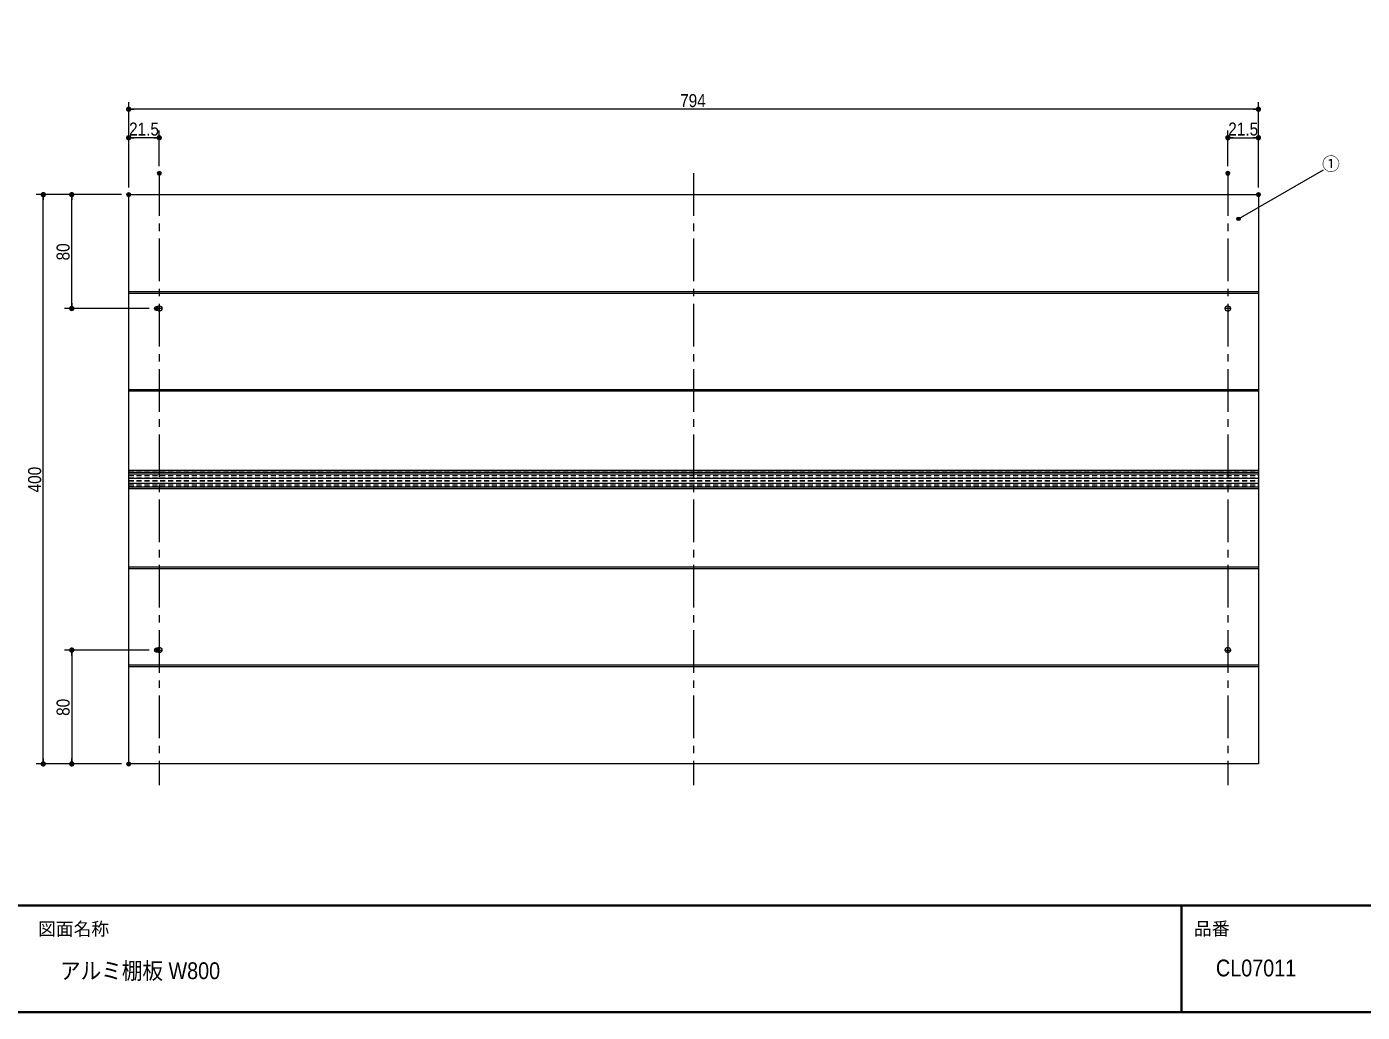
# Model space of a CAD drawing. Units: millimetres, scale not verified. Extents: x -1516 to 1516, y -761 to 761.
# Drawn here: x -984 to -45, y -692 to 0 of the extents above; entities that cross this region are included whole.
import ezdxf
from ezdxf.enums import TextEntityAlignment as Align

# ---------------------------------------------------------------- set-up
doc = ezdxf.new("R2010")
doc.units = ezdxf.units.MM
doc.header["$LTSCALE"] = 5
doc.header["$PDMODE"] = 32
doc.header["$PDSIZE"] = 2.5
for name, pattern in [('USER1', [1.11, 0.71, -0.4]), ('USER2', [2.91, 1.76, -0.4, 0.35, -0.4]), ('USER3', [9.172222, 5.997222, -1.058333, 1.058333, -1.058333])]:
    doc.linetypes.add(name, pattern=pattern)
for name, color, linetype, lineweight in [('0-0_1図面枠', 7, 'Continuous', 20), ('0-1_3一般', 7, 'Continuous', 15), ('0-2_2寸法-1', 7, 'Continuous', 15), ('0-3_0', 7, 'Continuous', 25), ('0-5_2寸法-3', 7, 'Continuous', 15)]:
    doc.layers.add(name, color=color, linetype=linetype, lineweight=lineweight)
doc.layers.add('0-4_Defpoints', color=7, linetype='Continuous')
doc.styles.add('ＭＳ Ｐゴシック', font='')
doc.styles.get('ＭＳ Ｐゴシック').set_extended_font_data('MS PGothic')

# ---------------------------------------------------------------- blocks, each defined once
blk = doc.blocks.new('グループ-2')
at = {"layer": '0-0_1図面枠', "lineweight": 35}
for p, q in [((-5000, -3087.5), (5000, -3087.5)), ((1375, -3087.5), (1375, -3462.5))]:
    blk.add_line(p, q, dxfattribs=at)
blk.add_lwpolyline([(-5000, 3462.5), (5000, 3462.5), (5000, -3462.5), (-5000, -3462.5)], close=True, dxfattribs=at)
blk = doc.blocks.new('図面枠')
at = {"layer": '0-0_1図面枠'}
blk.add_blockref('グループ-2', (0, 0), dxfattribs=at)
at = {"layer": '0-0_1図面枠', "style": 'ＭＳ Ｐゴシック'}
for s, p in [('図面名称', (-2643.76, -3206.24)), ('品番', (1418.53, -3205.26))]:
    blk.add_text(s, height=45.86, dxfattribs=at).set_placement(p, align=Align.BOTTOM_LEFT)
blk = doc.blocks.new('_Dot')
at = {"layer": '0-3_0'}
blk.add_line((-2.5, 0), (-5, 0), dxfattribs=at)
for points in [[(0, 0), (-2.5, 0), (-2.48, 0.313)], [(0, 0), (-2.48, -0.313), (-2.5, 0)], [(0, 0), (-2.48, 0.313), (-2.421, 0.622)], [(0, 0), (-2.421, -0.622), (-2.48, -0.313)], [(0, 0), (-2.421, 0.622), (-2.324, 0.92)], [(0, 0), (-2.324, -0.92), (-2.421, -0.622)], [(0, 0), (-2.324, 0.92), (-2.191, 1.204)], [(0, 0), (-2.191, -1.204), (-2.324, -0.92)], [(0, 0), (-2.191, 1.204), (-2.023, 1.469)], [(0, 0), (-2.023, -1.469), (-2.191, -1.204)], [(0, 0), (-2.023, 1.469), (-1.822, 1.711)], [(0, 0), (-1.822, -1.711), (-2.023, -1.469)], [(0, 0), (-1.822, 1.711), (-1.594, 1.926)], [(0, 0), (-1.594, -1.926), (-1.822, -1.711)], [(0, 0), (-1.594, 1.926), (-1.34, 2.111)], [(0, 0), (-1.34, -2.111), (-1.594, -1.926)], [(0, 0), (-1.34, 2.111), (-1.064, 2.262)], [(0, 0), (-1.064, -2.262), (-1.34, -2.111)], [(0, 0), (-1.064, 2.262), (-0.773, 2.378)], [(0, 0), (-0.773, -2.378), (-1.064, -2.262)], [(0, 0), (-0.773, 2.378), (-0.468, 2.456)], [(0, 0), (-0.468, -2.456), (-0.773, -2.378)], [(0, 0), (-0.468, 2.456), (-0.157, 2.495)], [(0, 0), (-0.157, -2.495), (-0.468, -2.456)], [(0, 0), (-0.157, 2.495), (0.157, 2.495)], [(0, 0), (0.157, -2.495), (-0.157, -2.495)], [(0, 0), (0.157, 2.495), (0.468, 2.456)], [(0, 0), (0.468, 2.456), (0.773, 2.378)], [(0, 0), (0.773, 2.378), (1.064, 2.262)], [(0, 0), (1.064, 2.262), (1.34, 2.111)], [(0, 0), (1.34, 2.111), (1.594, 1.926)], [(0, 0), (1.594, 1.926), (1.822, 1.711)], [(0, 0), (1.822, 1.711), (2.023, 1.469)], [(0, 0), (2.023, 1.469), (2.191, 1.204)], [(0, 0), (2.191, 1.204), (2.324, 0.92)], [(0, 0), (2.324, 0.92), (2.421, 0.622)], [(0, 0), (2.421, 0.622), (2.48, 0.313)], [(0, 0), (2.48, 0.313), (2.5, 0)], [(0, 0), (0.468, -2.456), (0.157, -2.495)], [(0, 0), (0.773, -2.378), (0.468, -2.456)], [(0, 0), (1.064, -2.262), (0.773, -2.378)], [(0, 0), (1.34, -2.111), (1.064, -2.262)], [(0, 0), (1.594, -1.926), (1.34, -2.111)], [(0, 0), (1.822, -1.711), (1.594, -1.926)], [(0, 0), (2.023, -1.469), (1.822, -1.711)], [(0, 0), (2.191, -1.204), (2.023, -1.469)], [(0, 0), (2.324, -0.92), (2.191, -1.204)], [(0, 0), (2.421, -0.622), (2.324, -0.92)], [(0, 0), (2.48, -0.313), (2.421, -0.622)], [(0, 0), (2.5, 0), (2.48, -0.313)]]:
    blk.add_solid(points, dxfattribs=at)

msp = doc.modelspace()

# ---------------------------------------------------------------- hatches: boundary and pattern name
at = {"layer": '0-5_2寸法-3'}
msp.add_hatch(color=256, dxfattribs=at).paths.add_polyline_path([(-130.623, -135, 1), (-133.127, -135, 1)])

# ---------------------------------------------------------------- linework, layer by layer
at = {"layer": '0-1_3一般', "linetype": 'USER3'}
for p, q in [((-890.375, -103), (-890.375, -533)), ((-514.875, -103), (-514.875, -533)), ((-139.375, -103), (-139.375, -533))]:
    msp.add_line(p, q, dxfattribs=at)
at = {"layer": '0-1_3一般'}
for p, q in [((-117.875, -186.234), (-911.875, -186.234)), ((-117.875, -187.366), (-911.875, -187.366)), ((-117.875, -255.034), (-911.875, -255.034)), ((-117.875, -256.166), (-911.875, -256.166)), ((-911.875, -311.6), (-117.875, -311.6)), ((-911.875, -313), (-117.875, -313)), ((-911.875, -314.2), (-117.875, -314.2)), ((-911.875, -317.12), (-117.875, -317.12)), ((-911.875, -320.7), (-117.875, -320.7)), ((-911.875, -323.2), (-117.875, -323.2)), ((-911.875, -324.4), (-117.875, -324.4)), ((-117.875, -379.834), (-911.875, -379.834)), ((-117.875, -380.966), (-911.875, -380.966)), ((-117.875, -448.634), (-911.875, -448.634)), ((-117.875, -449.766), (-911.875, -449.766))]:
    msp.add_line(p, q, dxfattribs=at)
at = {"layer": '0-1_3一般', "linetype": 'USER2'}
for p, q in [((-890.375, -195.965), (-890.375, -200.035)), ((-139.375, -195.965), (-139.375, -200.035)), ((-888.34, -198), (-892.41, -198)), ((-137.34, -198), (-141.41, -198)), ((-892.41, -438), (-888.34, -438)), ((-890.375, -440.035), (-890.375, -435.965)), ((-141.41, -438), (-137.34, -438)), ((-139.375, -440.035), (-139.375, -435.965))]:
    msp.add_line(p, q, dxfattribs=at)
at = {"layer": '0-1_3一般', "linetype": 'USER1'}
for p, q in [((-911.875, -312.8), (-117.875, -312.8)), ((-911.875, -315.3), (-117.875, -315.3)), ((-911.875, -316.9), (-117.875, -316.9)), ((-911.875, -317.205), (-117.875, -317.205)), ((-911.875, -318.8), (-117.875, -318.8)), ((-911.875, -318.88), (-117.875, -318.88)), ((-911.875, -319.1), (-117.875, -319.1)), ((-911.875, -321.8), (-117.875, -321.8)), ((-911.875, -323), (-117.875, -323)), ((-911.875, -324.4), (-117.875, -324.4))]:
    msp.add_line(p, q, dxfattribs=at)
at = {"layer": '0-1_3一般'}
msp.add_lwpolyline([(-911.875, -118), (-117.875, -118), (-117.875, -518), (-911.875, -518)], close=True, dxfattribs=at)
at = {"layer": '0-1_3一般', "linetype": 'USER1'}
for centre in [(-890.375, -198), (-139.375, -198), (-890.375, -438), (-139.375, -438)]:
    msp.add_circle(centre, 1.85, dxfattribs=at)
at = {"layer": '0-1_3一般'}
for centre in [(-890.375, -198), (-139.375, -198), (-890.375, -438), (-139.375, -438)]:
    msp.add_circle(centre, 1.85, dxfattribs=at)
at = {"layer": '0-2_2寸法-1'}
for p, q in [((-911.875, -73), (-911.875, -53)), ((-117.875, -73), (-117.875, -53)), ((-121.627, -58), (-908.123, -58)), ((-911.875, -113), (-911.875, -73)), ((-890.375, -98), (-890.375, -73)), ((-139.375, -98), (-139.375, -73)), ((-117.875, -113), (-117.875, -73)), ((-894.127, -78), (-908.123, -78)), ((-135.623, -78), (-121.627, -78)), ((-956.875, -118), (-976.875, -118)), ((-971.875, -514.248), (-971.875, -121.752)), ((-916.875, -118), (-956.875, -118)), ((-951.875, -194.248), (-951.875, -121.752)), ((-897.41, -198), (-956.875, -198)), ((-897.41, -438), (-956.875, -438)), ((-951.875, -441.752), (-951.875, -514.248)), ((-956.875, -518), (-976.875, -518)), ((-916.875, -518), (-956.875, -518))]:
    msp.add_line(p, q, dxfattribs=at)
at = {"layer": '0-4_Defpoints'}
for p in [(-911.875, -58), (-911.875, -78), (-117.875, -78), (-890.375, -103), (-139.375, -103), (-971.875, -118), (-951.875, -118), (-911.875, -118), (-117.875, -118), (-892.41, -198), (-892.41, -438), (-951.875, -518), (-911.875, -518)]:
    msp.add_point(p, dxfattribs=at)
at = {"layer": '0-5_2寸法-3'}
msp.add_line((-131.875, -135), (-72.184, -100.538), dxfattribs=at)
msp.add_circle((-131.875, -135), 1.252, dxfattribs=at)

# ---------------------------------------------------------------- block references
at = {"layer": '0-0_1図面枠', "xscale": 0.2, "yscale": 0.2}
msp.add_blockref('図面枠', (-446.875, 0), dxfattribs=at)
at = {"layer": '0-2_2寸法-1', "xscale": 0.7503418, "yscale": 0.7503418}
for p, rotation in [((-911.875, -58), 180), ((-911.875, -78), 180), ((-139.375, -78), 180), ((-971.875, -118), 90), ((-951.875, -118), 90), ((-951.875, -198), 270), ((-951.875, -438), 90), ((-971.875, -518), 270), ((-951.875, -518), 270)]:
    msp.add_blockref('_Dot', p, dxfattribs=dict(at, rotation=rotation))
for p in [(-117.875, -58), (-890.375, -78), (-117.875, -78)]:
    msp.add_blockref('_Dot', p, dxfattribs=at)

# ---------------------------------------------------------------- texts
at = {"layer": '0-0_1図面枠', "style": 'ＭＳ Ｐゴシック', "width": 0.9}
for s, height, p in [('アルミ棚板 W800', 11.79, (-960.114, -672.73)), ('CL07011', 11.8, (-147.745, -670.816))]:
    msp.add_text(s, height=height, dxfattribs=at).set_placement(p, align=Align.BOTTOM_LEFT)
at = {"layer": '0-2_2寸法-1', "style": 'ＭＳ Ｐゴシック', "width": 0.9}
for s, p in [('794', (-524.317, -59.264)), ('21.5', (-911.594, -79.24)), ('21.5', (-139.094, -79.24))]:
    msp.add_text(s, height=9.164, dxfattribs=at).set_placement(p, align=Align.BOTTOM_LEFT)
for s, p in [('80', (-950.635, -164.22)), ('400', (-970.635, -327.222)), ('80', (-950.635, -484.22))]:
    msp.add_text(s, height=9.164, rotation=90, dxfattribs=at).set_placement(p, align=Align.BOTTOM_LEFT)
at = {"layer": '0-5_2寸法-3', "style": 'ＭＳ Ｐゴシック'}
msp.add_text('①', height=9.164, dxfattribs=at).set_placement((-73.183, -103.72), align=Align.BOTTOM_LEFT)

doc.saveas('drawing.dxf')
